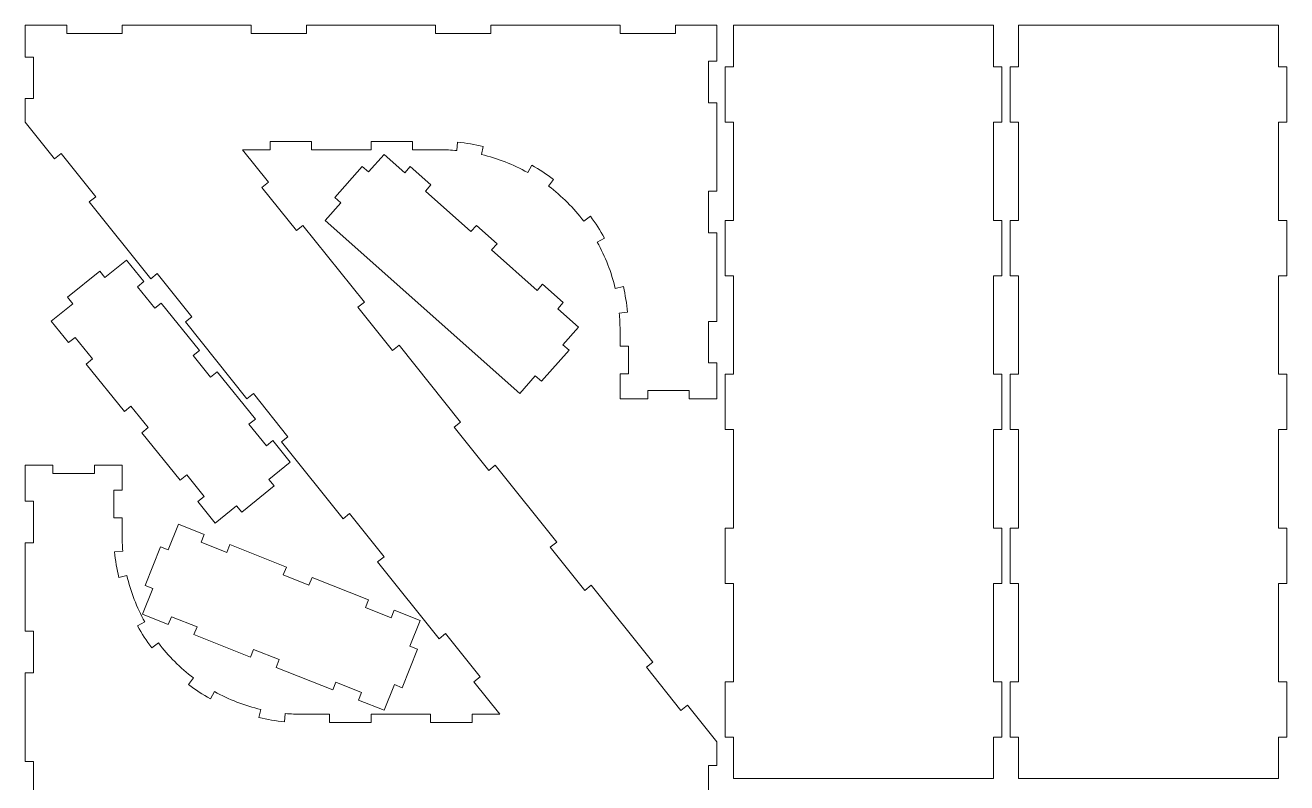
# Model space of a CAD drawing. Header units: millimetres. Extents: x -361 to 361, y -645 to 645.
# Drawn here: x -95.5 to 360.5, y 371.4 to 645.1 of the extents above; entities that cross this region are included whole.
import ezdxf

# ---------------------------------------------------------------- set-up
doc = ezdxf.new("R2010")
doc.units = ezdxf.units.MM
doc.header["$MEASUREMENT"] = 0
doc.layers.add('Camada 1', color=7, linetype='Continuous')

msp = doc.modelspace()

# ---------------------------------------------------------------- linework, layer by layer
at = {"layer": 'Camada 1', "color": 250, "lineweight": 20}
for points, knots in [([(70.1129, 601.3183), (67.0541, 602.0375), (63.9491, 602.5438), (60.8202, 602.8335), (60.8202, 602.8335), (60.8202, 602.8335), (60.5436, 599.8463), (60.5436, 599.8463), (60.5436, 599.8463), (58.5511, 600.0308), (56.5511, 600.1232), (54.55, 600.1232), (54.55, 600.1232), (54.55, 600.1232), (44.55, 600.1232), (44.55, 600.1232), (44.55, 600.1232), (44.55, 600.1232), (44.55, 603.1232), (44.55, 603.1232), (44.55, 603.1232), (44.55, 603.1232), (29.55, 603.1232), (29.55, 603.1232), (29.55, 603.1232), (29.55, 603.1232), (29.55, 600.1232), (29.55, 600.1232), (29.55, 600.1232), (29.55, 600.1232), (8.0472, 600.1232), (8.0472, 600.1232), (8.0472, 600.1232), (8.0472, 600.1232), (8.0472, 603.1232), (8.0472, 603.1232), (8.0472, 603.1232), (8.0472, 603.1232), (-6.9528, 603.1232), (-6.9528, 603.1232), (-6.9528, 603.1232), (-6.9528, 603.1232), (-6.9528, 600.1232), (-6.9528, 600.1232), (-6.9528, 600.1232), (-6.9528, 600.1232), (-16.9528, 600.1232), (-16.9528, 600.1232), (-16.9528, 600.1232), (-16.9528, 600.1232), (-7.5723, 588.4183), (-7.5723, 588.4183), (-7.5723, 588.4183), (-7.5723, 588.4183), (-9.9133, 586.5421), (-9.9133, 586.5421), (-9.9133, 586.5421), (-9.9133, 586.5421), (2.5941, 570.9356), (2.5941, 570.9356), (2.5941, 570.9356), (2.5941, 570.9356), (4.935, 572.8117), (4.935, 572.8117), (4.935, 572.8117), (4.935, 572.8117), (27.1736, 545.0625), (27.1736, 545.0625), (27.1736, 545.0625), (27.1736, 545.0625), (24.8326, 543.1864), (24.8326, 543.1864), (24.8326, 543.1864), (24.8326, 543.1864), (37.34, 527.5798), (37.34, 527.5798), (37.34, 527.5798), (37.34, 527.5798), (39.681, 529.4559), (39.681, 529.4559), (39.681, 529.4559), (39.681, 529.4559), (61.9195, 501.7068), (61.9195, 501.7068), (61.9195, 501.7068), (61.9195, 501.7068), (59.5785, 499.8307), (59.5785, 499.8307), (59.5785, 499.8307), (59.5785, 499.8307), (72.0859, 484.2241), (72.0859, 484.2241), (72.0859, 484.2241), (72.0859, 484.2241), (74.4269, 486.1002), (74.4269, 486.1002), (74.4269, 486.1002), (74.4269, 486.1002), (96.6655, 458.3511), (96.6655, 458.3511), (96.6655, 458.3511), (96.6655, 458.3511), (94.3245, 456.475), (94.3245, 456.475), (94.3245, 456.475), (94.3245, 456.475), (106.8318, 440.8684), (106.8318, 440.8684), (106.8318, 440.8684), (106.8318, 440.8684), (109.1728, 442.7445), (109.1728, 442.7445), (109.1728, 442.7445), (109.1728, 442.7445), (131.4114, 414.9954), (131.4114, 414.9954), (131.4114, 414.9954), (131.4114, 414.9954), (129.0704, 413.1193), (129.0704, 413.1193), (129.0704, 413.1193), (129.0704, 413.1193), (141.5778, 397.5127), (141.5778, 397.5127), (141.5778, 397.5127), (141.5778, 397.5127), (143.9187, 399.3888), (143.9187, 399.3888), (143.9187, 399.3888), (143.9187, 399.3888), (154.55, 386.1232), (154.55, 386.1232), (154.55, 386.1232), (154.55, 386.1232), (154.55, 377.6232), (154.55, 377.6232), (154.55, 377.6232), (154.55, 377.6232), (151.55, 377.6232), (151.55, 377.6232), (151.55, 377.6232), (151.55, 377.6232), (151.55, 362.6232), (151.55, 362.6232), (151.55, 362.6232), (151.55, 362.6232), (154.55, 362.6232), (154.55, 362.6232), (154.55, 362.6232), (154.55, 362.6232), (154.55, 351.1232), (154.55, 351.1232), (154.55, 351.1232), (154.55, 351.1232), (139.55, 351.1232), (139.55, 351.1232), (139.55, 351.1232), (139.55, 351.1232), (139.55, 354.1232), (139.55, 354.1232), (139.55, 354.1232), (139.55, 354.1232), (119.55, 354.1232), (119.55, 354.1232), (119.55, 354.1232), (119.55, 354.1232), (119.55, 351.1232), (119.55, 351.1232), (119.55, 351.1232), (119.55, 351.1232), (72.8833, 351.1232), (72.8833, 351.1232), (72.8833, 351.1232), (72.8833, 351.1232), (72.8833, 354.1232), (72.8833, 354.1232), (72.8833, 354.1232), (72.8833, 354.1232), (52.8833, 354.1232), (52.8833, 354.1232), (52.8833, 354.1232), (52.8833, 354.1232), (52.8833, 351.1232), (52.8833, 351.1232), (52.8833, 351.1232), (52.8833, 351.1232), (6.2167, 351.1232), (6.2167, 351.1232), (6.2167, 351.1232), (6.2167, 351.1232), (6.2167, 354.1232), (6.2167, 354.1232), (6.2167, 354.1232), (6.2167, 354.1232), (-13.7833, 354.1232), (-13.7833, 354.1232), (-13.7833, 354.1232), (-13.7833, 354.1232), (-13.7833, 351.1232), (-13.7833, 351.1232), (-13.7833, 351.1232), (-13.7833, 351.1232), (-60.45, 351.1232), (-60.45, 351.1232), (-60.45, 351.1232), (-60.45, 351.1232), (-60.45, 354.1232), (-60.45, 354.1232), (-60.45, 354.1232), (-60.45, 354.1232), (-80.45, 354.1232), (-80.45, 354.1232), (-80.45, 354.1232), (-80.45, 354.1232), (-80.45, 351.1232), (-80.45, 351.1232), (-80.45, 351.1232), (-80.45, 351.1232), (-95.45, 351.1232), (-95.45, 351.1232), (-95.45, 351.1232), (-95.45, 351.1232), (-95.45, 364.1232), (-95.45, 364.1232), (-95.45, 364.1232), (-95.45, 364.1232), (-92.45, 364.1232), (-92.45, 364.1232), (-92.45, 364.1232), (-92.45, 364.1232), (-92.45, 379.1232), (-92.45, 379.1232), (-92.45, 379.1232), (-92.45, 379.1232), (-95.45, 379.1232), (-95.45, 379.1232), (-95.45, 379.1232), (-95.45, 379.1232), (-95.45, 411.1232), (-95.45, 411.1232), (-95.45, 411.1232), (-95.45, 411.1232), (-92.45, 411.1232), (-92.45, 411.1232), (-92.45, 411.1232), (-92.45, 411.1232), (-92.45, 426.1232), (-92.45, 426.1232), (-92.45, 426.1232), (-92.45, 426.1232), (-95.45, 426.1232), (-95.45, 426.1232), (-95.45, 426.1232), (-95.45, 426.1232), (-95.45, 458.1232), (-95.45, 458.1232), (-95.45, 458.1232), (-95.45, 458.1232), (-92.45, 458.1232), (-92.45, 458.1232), (-92.45, 458.1232), (-92.45, 458.1232), (-92.45, 473.1232), (-92.45, 473.1232), (-92.45, 473.1232), (-92.45, 473.1232), (-95.45, 473.1232), (-95.45, 473.1232), (-95.45, 473.1232), (-95.45, 473.1232), (-95.45, 486.1232), (-95.45, 486.1232), (-95.45, 486.1232), (-95.45, 486.1232), (-85.45, 486.1232), (-85.45, 486.1232), (-85.45, 486.1232), (-85.45, 486.1232), (-85.45, 483.1232), (-85.45, 483.1232), (-85.45, 483.1232), (-85.45, 483.1232), (-70.45, 483.1232), (-70.45, 483.1232), (-70.45, 483.1232), (-70.45, 483.1232), (-70.45, 486.1232), (-70.45, 486.1232), (-70.45, 486.1232), (-70.45, 486.1232), (-60.45, 486.1232), (-60.45, 486.1232), (-60.45, 486.1232), (-60.45, 486.1232), (-60.45, 477.1232), (-60.45, 477.1232), (-60.45, 477.1232), (-60.45, 477.1232), (-63.45, 477.1232), (-63.45, 477.1232), (-63.45, 477.1232), (-63.45, 477.1232), (-63.45, 467.1232), (-63.45, 467.1232), (-63.45, 467.1232), (-63.45, 467.1232), (-60.45, 467.1232), (-60.45, 467.1232), (-60.45, 467.1232), (-60.45, 467.1232), (-60.45, 461.1229), (-60.45, 461.1229), (-60.45, 461.1229), (-60.45, 459.1219), (-60.3576, 457.122), (-60.1731, 455.1296), (-60.1731, 455.1296), (-60.1731, 455.1296), (-63.1603, 454.853), (-63.1603, 454.853), (-63.1603, 454.853), (-62.8706, 451.7241), (-62.3643, 448.6191), (-61.6451, 445.5603), (-61.6451, 445.5603), (-61.6451, 445.5603), (-58.7248, 446.2469), (-58.7248, 446.2469), (-58.7248, 446.2469), (-57.3476, 440.3893), (-55.1638, 434.7514), (-52.2358, 429.4945), (-52.2358, 429.4945), (-52.2358, 429.4945), (-54.8567, 428.0347), (-54.8567, 428.0347), (-54.8567, 428.0347), (-53.3277, 425.2896), (-51.6102, 422.6537), (-49.7167, 420.1461), (-49.7167, 420.1461), (-49.7167, 420.1461), (-47.3226, 421.9539), (-47.3226, 421.9539), (-47.3226, 421.9539), (-43.6966, 417.1519), (-39.4213, 412.8766), (-34.6193, 409.2506), (-34.6193, 409.2506), (-34.6193, 409.2506), (-36.4271, 406.8565), (-36.4271, 406.8565), (-36.4271, 406.8565), (-33.9195, 404.963), (-31.2836, 403.2455), (-28.5385, 401.7165), (-28.5385, 401.7165), (-28.5385, 401.7165), (-27.0787, 404.3374), (-27.0787, 404.3374), (-27.0787, 404.3374), (-21.8218, 401.4094), (-16.1839, 399.2256), (-10.3263, 397.8484), (-10.3263, 397.8484), (-10.3263, 397.8484), (-11.0129, 394.9281), (-11.0129, 394.9281), (-11.0129, 394.9281), (-7.9541, 394.2089), (-4.8491, 393.7026), (-1.7202, 393.4129), (-1.7202, 393.4129), (-1.7202, 393.4129), (-1.4436, 396.4001), (-1.4436, 396.4001), (-1.4436, 396.4001), (0.5489, 396.2156), (2.5489, 396.1232), (4.55, 396.1232), (4.55, 396.1232), (4.55, 396.1232), (14.55, 396.1232), (14.55, 396.1232), (14.55, 396.1232), (14.55, 396.1232), (14.55, 393.1232), (14.55, 393.1232), (14.55, 393.1232), (14.55, 393.1232), (29.55, 393.1232), (29.55, 393.1232), (29.55, 393.1232), (29.55, 393.1232), (29.55, 396.1232), (29.55, 396.1232), (29.55, 396.1232), (29.55, 396.1232), (51.0528, 396.1232), (51.0528, 396.1232), (51.0528, 396.1232), (51.0528, 396.1232), (51.0528, 393.1232), (51.0528, 393.1232), (51.0528, 393.1232), (51.0528, 393.1232), (66.0528, 393.1232), (66.0528, 393.1232), (66.0528, 393.1232), (66.0528, 393.1232), (66.0528, 396.1232), (66.0528, 396.1232), (66.0528, 396.1232), (66.0528, 396.1232), (76.0528, 396.1232), (76.0528, 396.1232), (76.0528, 396.1232), (76.0528, 396.1232), (66.6723, 407.8281), (66.6723, 407.8281), (66.6723, 407.8281), (66.6723, 407.8281), (69.0133, 409.7043), (69.0133, 409.7043), (69.0133, 409.7043), (69.0133, 409.7043), (56.5059, 425.3108), (56.5059, 425.3108), (56.5059, 425.3108), (56.5059, 425.3108), (54.165, 423.4347), (54.165, 423.4347), (54.165, 423.4347), (54.165, 423.4347), (31.9264, 451.1839), (31.9264, 451.1839), (31.9264, 451.1839), (31.9264, 451.1839), (34.2674, 453.06), (34.2674, 453.06), (34.2674, 453.06), (34.2674, 453.06), (21.76, 468.6666), (21.76, 468.6666), (21.76, 468.6666), (21.76, 468.6666), (19.419, 466.7905), (19.419, 466.7905), (19.419, 466.7905), (19.419, 466.7905), (-2.8195, 494.5396), (-2.8195, 494.5396), (-2.8195, 494.5396), (-2.8195, 494.5396), (-0.4785, 496.4157), (-0.4785, 496.4157), (-0.4785, 496.4157), (-0.4785, 496.4157), (-12.9859, 512.0223), (-12.9859, 512.0223), (-12.9859, 512.0223), (-12.9859, 512.0223), (-15.3269, 510.1462), (-15.3269, 510.1462), (-15.3269, 510.1462), (-15.3269, 510.1462), (-37.5655, 537.8953), (-37.5655, 537.8953), (-37.5655, 537.8953), (-37.5655, 537.8953), (-35.2245, 539.7714), (-35.2245, 539.7714), (-35.2245, 539.7714), (-35.2245, 539.7714), (-47.7318, 555.378), (-47.7318, 555.378), (-47.7318, 555.378), (-47.7318, 555.378), (-50.0728, 553.5019), (-50.0728, 553.5019), (-50.0728, 553.5019), (-50.0728, 553.5019), (-72.3114, 581.251), (-72.3114, 581.251), (-72.3114, 581.251), (-72.3114, 581.251), (-69.9704, 583.1271), (-69.9704, 583.1271), (-69.9704, 583.1271), (-69.9704, 583.1271), (-82.4778, 598.7337), (-82.4778, 598.7337), (-82.4778, 598.7337), (-82.4778, 598.7337), (-84.8187, 596.8576), (-84.8187, 596.8576), (-84.8187, 596.8576), (-84.8187, 596.8576), (-95.45, 610.1232), (-95.45, 610.1232), (-95.45, 610.1232), (-95.45, 610.1232), (-95.45, 618.6232), (-95.45, 618.6232), (-95.45, 618.6232), (-95.45, 618.6232), (-92.45, 618.6232), (-92.45, 618.6232), (-92.45, 618.6232), (-92.45, 618.6232), (-92.45, 633.6232), (-92.45, 633.6232), (-92.45, 633.6232), (-92.45, 633.6232), (-95.45, 633.6232), (-95.45, 633.6232), (-95.45, 633.6232), (-95.45, 633.6232), (-95.45, 645.1232), (-95.45, 645.1232), (-95.45, 645.1232), (-95.45, 645.1232), (-80.45, 645.1232), (-80.45, 645.1232), (-80.45, 645.1232), (-80.45, 645.1232), (-80.45, 642.1232), (-80.45, 642.1232), (-80.45, 642.1232), (-80.45, 642.1232), (-60.45, 642.1232), (-60.45, 642.1232), (-60.45, 642.1232), (-60.45, 642.1232), (-60.45, 645.1232), (-60.45, 645.1232), (-60.45, 645.1232), (-60.45, 645.1232), (-13.7833, 645.1232), (-13.7833, 645.1232), (-13.7833, 645.1232), (-13.7833, 645.1232), (-13.7833, 642.1232), (-13.7833, 642.1232), (-13.7833, 642.1232), (-13.7833, 642.1232), (6.2167, 642.1232), (6.2167, 642.1232), (6.2167, 642.1232), (6.2167, 642.1232), (6.2167, 645.1232), (6.2167, 645.1232), (6.2167, 645.1232), (6.2167, 645.1232), (52.8833, 645.1232), (52.8833, 645.1232), (52.8833, 645.1232), (52.8833, 645.1232), (52.8833, 642.1232), (52.8833, 642.1232), (52.8833, 642.1232), (52.8833, 642.1232), (72.8833, 642.1232), (72.8833, 642.1232), (72.8833, 642.1232), (72.8833, 642.1232), (72.8833, 645.1232), (72.8833, 645.1232), (72.8833, 645.1232), (72.8833, 645.1232), (119.55, 645.1232), (119.55, 645.1232), (119.55, 645.1232), (119.55, 645.1232), (119.55, 642.1232), (119.55, 642.1232), (119.55, 642.1232), (119.55, 642.1232), (139.55, 642.1232), (139.55, 642.1232), (139.55, 642.1232), (139.55, 642.1232), (139.55, 645.1232), (139.55, 645.1232), (139.55, 645.1232), (139.55, 645.1232), (154.55, 645.1232), (154.55, 645.1232), (154.55, 645.1232), (154.55, 645.1232), (154.55, 632.1232), (154.55, 632.1232), (154.55, 632.1232), (154.55, 632.1232), (151.55, 632.1232), (151.55, 632.1232), (151.55, 632.1232), (151.55, 632.1232), (151.55, 617.1232), (151.55, 617.1232), (151.55, 617.1232), (151.55, 617.1232), (154.55, 617.1232), (154.55, 617.1232), (154.55, 617.1232), (154.55, 617.1232), (154.55, 585.1232), (154.55, 585.1232), (154.55, 585.1232), (154.55, 585.1232), (151.55, 585.1232), (151.55, 585.1232), (151.55, 585.1232), (151.55, 585.1232), (151.55, 570.1232), (151.55, 570.1232), (151.55, 570.1232), (151.55, 570.1232), (154.55, 570.1232), (154.55, 570.1232), (154.55, 570.1232), (154.55, 570.1232), (154.55, 538.1232), (154.55, 538.1232), (154.55, 538.1232), (154.55, 538.1232), (151.55, 538.1232), (151.55, 538.1232), (151.55, 538.1232), (151.55, 538.1232), (151.55, 523.1232), (151.55, 523.1232), (151.55, 523.1232), (151.55, 523.1232), (154.55, 523.1232), (154.55, 523.1232), (154.55, 523.1232), (154.55, 523.1232), (154.55, 510.1232), (154.55, 510.1232), (154.55, 510.1232), (154.55, 510.1232), (144.55, 510.1232), (144.55, 510.1232), (144.55, 510.1232), (144.55, 510.1232), (144.55, 513.1232), (144.55, 513.1232), (144.55, 513.1232), (144.55, 513.1232), (129.55, 513.1232), (129.55, 513.1232), (129.55, 513.1232), (129.55, 513.1232), (129.55, 510.1232), (129.55, 510.1232), (129.55, 510.1232), (129.55, 510.1232), (119.55, 510.1232), (119.55, 510.1232), (119.55, 510.1232), (119.55, 510.1232), (119.55, 519.1232), (119.55, 519.1232), (119.55, 519.1232), (119.55, 519.1232), (122.55, 519.1232), (122.55, 519.1232), (122.55, 519.1232), (122.55, 519.1232), (122.55, 529.1232), (122.55, 529.1232), (122.55, 529.1232), (122.55, 529.1232), (119.55, 529.1232), (119.55, 529.1232), (119.55, 529.1232), (119.55, 529.1232), (119.55, 535.1232), (119.55, 535.1232), (119.55, 535.1232), (119.55, 537.1243), (119.4576, 539.1243), (119.2731, 541.1168), (119.2731, 541.1168), (119.2731, 541.1168), (122.2603, 541.3934), (122.2603, 541.3934), (122.2603, 541.3934), (121.9706, 544.5223), (121.4643, 547.6273), (120.7451, 550.6861), (120.7451, 550.6861), (120.7451, 550.6861), (117.8248, 549.9995), (117.8248, 549.9995), (117.8248, 549.9995), (116.4476, 555.8571), (114.2638, 561.495), (111.3358, 566.7519), (111.3358, 566.7519), (111.3358, 566.7519), (113.9567, 568.2117), (113.9567, 568.2117), (113.9567, 568.2117), (112.4277, 570.9568), (110.7102, 573.5927), (108.8167, 576.1003), (108.8167, 576.1003), (108.8167, 576.1003), (106.4226, 574.2925), (106.4226, 574.2925), (106.4226, 574.2925), (102.7966, 579.0945), (98.5213, 583.3698), (93.7193, 586.9958), (93.7193, 586.9958), (93.7193, 586.9958), (95.5271, 589.3899), (95.5271, 589.3899), (95.5271, 589.3899), (93.0195, 591.2834), (90.3836, 593.0009), (87.6385, 594.5299), (87.6385, 594.5299), (87.6385, 594.5299), (86.1787, 591.909), (86.1787, 591.909), (86.1787, 591.909), (80.9218, 594.837), (75.2839, 597.0208), (69.4263, 598.398), (69.4263, 598.398), (69.4263, 598.398), (70.1129, 601.3183), (70.1129, 601.3183)], [0, 0, 0, 0, 0.00540541, 0.00540541, 0.00540541, 0.00540541, 0.01081081, 0.01081081, 0.01081081, 0.01081081, 0.01621622, 0.01621622, 0.01621622, 0.01621622, 0.02162162, 0.02162162, 0.02162162, 0.02162162, 0.02702703, 0.02702703, 0.02702703, 0.02702703, 0.03243243, 0.03243243, 0.03243243, 0.03243243, 0.03783784, 0.03783784, 0.03783784, 0.03783784, 0.04324324, 0.04324324, 0.04324324, 0.04324324, 0.04864865, 0.04864865, 0.04864865, 0.04864865, 0.05405405, 0.05405405, 0.05405405, 0.05405405, 0.05945946, 0.05945946, 0.05945946, 0.05945946, 0.06486486, 0.06486486, 0.06486486, 0.06486486, 0.07027027, 0.07027027, 0.07027027, 0.07027027, 0.07567568, 0.07567568, 0.07567568, 0.07567568, 0.08108108, 0.08108108, 0.08108108, 0.08108108, 0.08648649, 0.08648649, 0.08648649, 0.08648649, 0.09189189, 0.09189189, 0.09189189, 0.09189189, 0.0972973, 0.0972973, 0.0972973, 0.0972973, 0.1027027, 0.1027027, 0.1027027, 0.1027027, 0.10810811, 0.10810811, 0.10810811, 0.10810811, 0.11351351, 0.11351351, 0.11351351, 0.11351351, 0.11891892, 0.11891892, 0.11891892, 0.11891892, 0.12432432, 0.12432432, 0.12432432, 0.12432432, 0.12972973, 0.12972973, 0.12972973, 0.12972973, 0.13513514, 0.13513514, 0.13513514, 0.13513514, 0.14054054, 0.14054054, 0.14054054, 0.14054054, 0.14594595, 0.14594595, 0.14594595, 0.14594595, 0.15135135, 0.15135135, 0.15135135, 0.15135135, 0.15675676, 0.15675676, 0.15675676, 0.15675676, 0.16216216, 0.16216216, 0.16216216, 0.16216216, 0.16756757, 0.16756757, 0.16756757, 0.16756757, 0.17297297, 0.17297297, 0.17297297, 0.17297297, 0.17837838, 0.17837838, 0.17837838, 0.17837838, 0.18378378, 0.18378378, 0.18378378, 0.18378378, 0.18918919, 0.18918919, 0.18918919, 0.18918919, 0.19459459, 0.19459459, 0.19459459, 0.19459459, 0.2, 0.2, 0.2, 0.2, 0.20540541, 0.20540541, 0.20540541, 0.20540541, 0.21081081, 0.21081081, 0.21081081, 0.21081081, 0.21621622, 0.21621622, 0.21621622, 0.21621622, 0.22162162, 0.22162162, 0.22162162, 0.22162162, 0.22702703, 0.22702703, 0.22702703, 0.22702703, 0.23243243, 0.23243243, 0.23243243, 0.23243243, 0.23783784, 0.23783784, 0.23783784, 0.23783784, 0.24324324, 0.24324324, 0.24324324, 0.24324324, 0.24864865, 0.24864865, 0.24864865, 0.24864865, 0.25405405, 0.25405405, 0.25405405, 0.25405405, 0.25945946, 0.25945946, 0.25945946, 0.25945946, 0.26486486, 0.26486486, 0.26486486, 0.26486486, 0.27027027, 0.27027027, 0.27027027, 0.27027027, 0.27567568, 0.27567568, 0.27567568, 0.27567568, 0.28108108, 0.28108108, 0.28108108, 0.28108108, 0.28648649, 0.28648649, 0.28648649, 0.28648649, 0.29189189, 0.29189189, 0.29189189, 0.29189189, 0.2972973, 0.2972973, 0.2972973, 0.2972973, 0.3027027, 0.3027027, 0.3027027, 0.3027027, 0.30810811, 0.30810811, 0.30810811, 0.30810811, 0.31351351, 0.31351351, 0.31351351, 0.31351351, 0.31891892, 0.31891892, 0.31891892, 0.31891892, 0.32432432, 0.32432432, 0.32432432, 0.32432432, 0.32972973, 0.32972973, 0.32972973, 0.32972973, 0.33513514, 0.33513514, 0.33513514, 0.33513514, 0.34054054, 0.34054054, 0.34054054, 0.34054054, 0.34594595, 0.34594595, 0.34594595, 0.34594595, 0.35135135, 0.35135135, 0.35135135, 0.35135135, 0.35675676, 0.35675676, 0.35675676, 0.35675676, 0.36216216, 0.36216216, 0.36216216, 0.36216216, 0.36756757, 0.36756757, 0.36756757, 0.36756757, 0.37297297, 0.37297297, 0.37297297, 0.37297297, 0.37837838, 0.37837838, 0.37837838, 0.37837838, 0.38378378, 0.38378378, 0.38378378, 0.38378378, 0.38918919, 0.38918919, 0.38918919, 0.38918919, 0.39459459, 0.39459459, 0.39459459, 0.39459459, 0.4, 0.4, 0.4, 0.4, 0.40540541, 0.40540541, 0.40540541, 0.40540541, 0.41081081, 0.41081081, 0.41081081, 0.41081081, 0.41621622, 0.41621622, 0.41621622, 0.41621622, 0.42162162, 0.42162162, 0.42162162, 0.42162162, 0.42702703, 0.42702703, 0.42702703, 0.42702703, 0.43243243, 0.43243243, 0.43243243, 0.43243243, 0.43783784, 0.43783784, 0.43783784, 0.43783784, 0.44324324, 0.44324324, 0.44324324, 0.44324324, 0.44864865, 0.44864865, 0.44864865, 0.44864865, 0.45405405, 0.45405405, 0.45405405, 0.45405405, 0.45945946, 0.45945946, 0.45945946, 0.45945946, 0.46486486, 0.46486486, 0.46486486, 0.46486486, 0.47027027, 0.47027027, 0.47027027, 0.47027027, 0.47567568, 0.47567568, 0.47567568, 0.47567568, 0.48108108, 0.48108108, 0.48108108, 0.48108108, 0.48648649, 0.48648649, 0.48648649, 0.48648649, 0.49189189, 0.49189189, 0.49189189, 0.49189189, 0.4972973, 0.4972973, 0.4972973, 0.4972973, 0.5027027, 0.5027027, 0.5027027, 0.5027027, 0.50810811, 0.50810811, 0.50810811, 0.50810811, 0.51351351, 0.51351351, 0.51351351, 0.51351351, 0.51891892, 0.51891892, 0.51891892, 0.51891892, 0.52432432, 0.52432432, 0.52432432, 0.52432432, 0.52972973, 0.52972973, 0.52972973, 0.52972973, 0.53513514, 0.53513514, 0.53513514, 0.53513514, 0.54054054, 0.54054054, 0.54054054, 0.54054054, 0.54594595, 0.54594595, 0.54594595, 0.54594595, 0.55135135, 0.55135135, 0.55135135, 0.55135135, 0.55675676, 0.55675676, 0.55675676, 0.55675676, 0.56216216, 0.56216216, 0.56216216, 0.56216216, 0.56756757, 0.56756757, 0.56756757, 0.56756757, 0.57297297, 0.57297297, 0.57297297, 0.57297297, 0.57837838, 0.57837838, 0.57837838, 0.57837838, 0.58378378, 0.58378378, 0.58378378, 0.58378378, 0.58918919, 0.58918919, 0.58918919, 0.58918919, 0.59459459, 0.59459459, 0.59459459, 0.59459459, 0.6, 0.6, 0.6, 0.6, 0.60540541, 0.60540541, 0.60540541, 0.60540541, 0.61081081, 0.61081081, 0.61081081, 0.61081081, 0.61621622, 0.61621622, 0.61621622, 0.61621622, 0.62162162, 0.62162162, 0.62162162, 0.62162162, 0.62702703, 0.62702703, 0.62702703, 0.62702703, 0.63243243, 0.63243243, 0.63243243, 0.63243243, 0.63783784, 0.63783784, 0.63783784, 0.63783784, 0.64324324, 0.64324324, 0.64324324, 0.64324324, 0.64864865, 0.64864865, 0.64864865, 0.64864865, 0.65405405, 0.65405405, 0.65405405, 0.65405405, 0.65945946, 0.65945946, 0.65945946, 0.65945946, 0.66486486, 0.66486486, 0.66486486, 0.66486486, 0.67027027, 0.67027027, 0.67027027, 0.67027027, 0.67567568, 0.67567568, 0.67567568, 0.67567568, 0.68108108, 0.68108108, 0.68108108, 0.68108108, 0.68648649, 0.68648649, 0.68648649, 0.68648649, 0.69189189, 0.69189189, 0.69189189, 0.69189189, 0.6972973, 0.6972973, 0.6972973, 0.6972973, 0.7027027, 0.7027027, 0.7027027, 0.7027027, 0.70810811, 0.70810811, 0.70810811, 0.70810811, 0.71351351, 0.71351351, 0.71351351, 0.71351351, 0.71891892, 0.71891892, 0.71891892, 0.71891892, 0.72432432, 0.72432432, 0.72432432, 0.72432432, 0.72972973, 0.72972973, 0.72972973, 0.72972973, 0.73513514, 0.73513514, 0.73513514, 0.73513514, 0.74054054, 0.74054054, 0.74054054, 0.74054054, 0.74594595, 0.74594595, 0.74594595, 0.74594595, 0.75135135, 0.75135135, 0.75135135, 0.75135135, 0.75675676, 0.75675676, 0.75675676, 0.75675676, 0.76216216, 0.76216216, 0.76216216, 0.76216216, 0.76756757, 0.76756757, 0.76756757, 0.76756757, 0.77297297, 0.77297297, 0.77297297, 0.77297297, 0.77837838, 0.77837838, 0.77837838, 0.77837838, 0.78378378, 0.78378378, 0.78378378, 0.78378378, 0.78918919, 0.78918919, 0.78918919, 0.78918919, 0.79459459, 0.79459459, 0.79459459, 0.79459459, 0.8, 0.8, 0.8, 0.8, 0.80540541, 0.80540541, 0.80540541, 0.80540541, 0.81081081, 0.81081081, 0.81081081, 0.81081081, 0.81621622, 0.81621622, 0.81621622, 0.81621622, 0.82162162, 0.82162162, 0.82162162, 0.82162162, 0.82702703, 0.82702703, 0.82702703, 0.82702703, 0.83243243, 0.83243243, 0.83243243, 0.83243243, 0.83783784, 0.83783784, 0.83783784, 0.83783784, 0.84324324, 0.84324324, 0.84324324, 0.84324324, 0.84864865, 0.84864865, 0.84864865, 0.84864865, 0.85405405, 0.85405405, 0.85405405, 0.85405405, 0.85945946, 0.85945946, 0.85945946, 0.85945946, 0.86486486, 0.86486486, 0.86486486, 0.86486486, 0.87027027, 0.87027027, 0.87027027, 0.87027027, 0.87567568, 0.87567568, 0.87567568, 0.87567568, 0.88108108, 0.88108108, 0.88108108, 0.88108108, 0.88648649, 0.88648649, 0.88648649, 0.88648649, 0.89189189, 0.89189189, 0.89189189, 0.89189189, 0.8972973, 0.8972973, 0.8972973, 0.8972973, 0.9027027, 0.9027027, 0.9027027, 0.9027027, 0.90810811, 0.90810811, 0.90810811, 0.90810811, 0.91351351, 0.91351351, 0.91351351, 0.91351351, 0.91891892, 0.91891892, 0.91891892, 0.91891892, 0.92432432, 0.92432432, 0.92432432, 0.92432432, 0.92972973, 0.92972973, 0.92972973, 0.92972973, 0.93513514, 0.93513514, 0.93513514, 0.93513514, 0.94054054, 0.94054054, 0.94054054, 0.94054054, 0.94594595, 0.94594595, 0.94594595, 0.94594595, 0.95135135, 0.95135135, 0.95135135, 0.95135135, 0.95675676, 0.95675676, 0.95675676, 0.95675676, 0.96216216, 0.96216216, 0.96216216, 0.96216216, 0.96756757, 0.96756757, 0.96756757, 0.96756757, 0.97297297, 0.97297297, 0.97297297, 0.97297297, 0.97837838, 0.97837838, 0.97837838, 0.97837838, 0.98378378, 0.98378378, 0.98378378, 0.98378378, 0.98918919, 0.98918919, 0.98918919, 0.98918919, 1, 1, 1, 1]), ([(254.5499, 645.1232), (254.5499, 645.1232), (160.55, 645.1232), (160.55, 645.1232), (160.55, 645.1232), (160.55, 645.1232), (160.55, 630.1232), (160.55, 630.1232), (160.55, 630.1232), (160.55, 630.1232), (157.55, 630.1232), (157.55, 630.1232), (157.55, 630.1232), (157.55, 630.1232), (157.55, 610.1232), (157.55, 610.1232), (157.55, 610.1232), (157.55, 610.1232), (160.55, 610.1232), (160.55, 610.1232), (160.55, 610.1232), (160.55, 610.1232), (160.55, 574.5625), (160.55, 574.5625), (160.55, 574.5625), (160.55, 574.5625), (157.55, 574.5625), (157.55, 574.5625), (157.55, 574.5625), (157.55, 574.5625), (157.55, 554.5625), (157.55, 554.5625), (157.55, 554.5625), (157.55, 554.5625), (160.55, 554.5625), (160.55, 554.5625), (160.55, 554.5625), (160.55, 554.5625), (160.55, 519.0018), (160.55, 519.0018), (160.55, 519.0018), (160.55, 519.0018), (157.55, 519.0018), (157.55, 519.0018), (157.55, 519.0018), (157.55, 519.0018), (157.55, 499.0018), (157.55, 499.0018), (157.55, 499.0018), (157.55, 499.0018), (160.55, 499.0018), (160.55, 499.0018), (160.55, 499.0018), (160.55, 499.0018), (160.55, 463.4411), (160.55, 463.4411), (160.55, 463.4411), (160.55, 463.4411), (157.55, 463.4411), (157.55, 463.4411), (157.55, 463.4411), (157.55, 463.4411), (157.55, 443.4411), (157.55, 443.4411), (157.55, 443.4411), (157.55, 443.4411), (160.55, 443.4411), (160.55, 443.4411), (160.55, 443.4411), (160.55, 443.4411), (160.55, 407.8804), (160.55, 407.8804), (160.55, 407.8804), (160.55, 407.8804), (157.55, 407.8804), (157.55, 407.8804), (157.55, 407.8804), (157.55, 407.8804), (157.55, 387.8804), (157.55, 387.8804), (157.55, 387.8804), (157.55, 387.8804), (160.55, 387.8804), (160.55, 387.8804), (160.55, 387.8804), (160.55, 387.8804), (160.55, 372.8804), (160.55, 372.8804), (160.55, 372.8804), (160.55, 372.8804), (254.5499, 372.8804), (254.5499, 372.8804), (254.5499, 372.8804), (254.5499, 372.8804), (254.5499, 387.8804), (254.5499, 387.8804), (254.5499, 387.8804), (254.5499, 387.8804), (257.5499, 387.8804), (257.5499, 387.8804), (257.5499, 387.8804), (257.5499, 387.8804), (257.5499, 407.8804), (257.5499, 407.8804), (257.5499, 407.8804), (257.5499, 407.8804), (254.5499, 407.8804), (254.5499, 407.8804), (254.5499, 407.8804), (254.5499, 407.8804), (254.5499, 443.4411), (254.5499, 443.4411), (254.5499, 443.4411), (254.5499, 443.4411), (257.5499, 443.4411), (257.5499, 443.4411), (257.5499, 443.4411), (257.5499, 443.4411), (257.5499, 463.4411), (257.5499, 463.4411), (257.5499, 463.4411), (257.5499, 463.4411), (254.5499, 463.4411), (254.5499, 463.4411), (254.5499, 463.4411), (254.5499, 463.4411), (254.5499, 499.0018), (254.5499, 499.0018), (254.5499, 499.0018), (254.5499, 499.0018), (257.5499, 499.0018), (257.5499, 499.0018), (257.5499, 499.0018), (257.5499, 499.0018), (257.5499, 519.0018), (257.5499, 519.0018), (257.5499, 519.0018), (257.5499, 519.0018), (254.5499, 519.0018), (254.5499, 519.0018), (254.5499, 519.0018), (254.5499, 519.0018), (254.5499, 554.5625), (254.5499, 554.5625), (254.5499, 554.5625), (254.5499, 554.5625), (257.5499, 554.5625), (257.5499, 554.5625), (257.5499, 554.5625), (257.5499, 554.5625), (257.5499, 574.5625), (257.5499, 574.5625), (257.5499, 574.5625), (257.5499, 574.5625), (254.5499, 574.5625), (254.5499, 574.5625), (254.5499, 574.5625), (254.5499, 574.5625), (254.5499, 610.1232), (254.5499, 610.1232), (254.5499, 610.1232), (254.5499, 610.1232), (257.5499, 610.1232), (257.5499, 610.1232), (257.5499, 610.1232), (257.5499, 610.1232), (257.5499, 630.1232), (257.5499, 630.1232), (257.5499, 630.1232), (257.5499, 630.1232), (254.5499, 630.1232), (254.5499, 630.1232), (254.5499, 630.1232), (254.5499, 630.1232), (254.5499, 645.1232), (254.5499, 645.1232)], [0, 0, 0, 0, 0.02222222, 0.02222222, 0.02222222, 0.02222222, 0.04444444, 0.04444444, 0.04444444, 0.04444444, 0.06666667, 0.06666667, 0.06666667, 0.06666667, 0.08888889, 0.08888889, 0.08888889, 0.08888889, 0.11111111, 0.11111111, 0.11111111, 0.11111111, 0.13333333, 0.13333333, 0.13333333, 0.13333333, 0.15555556, 0.15555556, 0.15555556, 0.15555556, 0.17777778, 0.17777778, 0.17777778, 0.17777778, 0.2, 0.2, 0.2, 0.2, 0.22222222, 0.22222222, 0.22222222, 0.22222222, 0.24444444, 0.24444444, 0.24444444, 0.24444444, 0.26666667, 0.26666667, 0.26666667, 0.26666667, 0.28888889, 0.28888889, 0.28888889, 0.28888889, 0.31111111, 0.31111111, 0.31111111, 0.31111111, 0.33333333, 0.33333333, 0.33333333, 0.33333333, 0.35555556, 0.35555556, 0.35555556, 0.35555556, 0.37777778, 0.37777778, 0.37777778, 0.37777778, 0.4, 0.4, 0.4, 0.4, 0.42222222, 0.42222222, 0.42222222, 0.42222222, 0.44444444, 0.44444444, 0.44444444, 0.44444444, 0.46666667, 0.46666667, 0.46666667, 0.46666667, 0.48888889, 0.48888889, 0.48888889, 0.48888889, 0.51111111, 0.51111111, 0.51111111, 0.51111111, 0.53333333, 0.53333333, 0.53333333, 0.53333333, 0.55555556, 0.55555556, 0.55555556, 0.55555556, 0.57777778, 0.57777778, 0.57777778, 0.57777778, 0.6, 0.6, 0.6, 0.6, 0.62222222, 0.62222222, 0.62222222, 0.62222222, 0.64444444, 0.64444444, 0.64444444, 0.64444444, 0.66666667, 0.66666667, 0.66666667, 0.66666667, 0.68888889, 0.68888889, 0.68888889, 0.68888889, 0.71111111, 0.71111111, 0.71111111, 0.71111111, 0.73333333, 0.73333333, 0.73333333, 0.73333333, 0.75555556, 0.75555556, 0.75555556, 0.75555556, 0.77777778, 0.77777778, 0.77777778, 0.77777778, 0.8, 0.8, 0.8, 0.8, 0.82222222, 0.82222222, 0.82222222, 0.82222222, 0.84444444, 0.84444444, 0.84444444, 0.84444444, 0.86666667, 0.86666667, 0.86666667, 0.86666667, 0.88888889, 0.88888889, 0.88888889, 0.88888889, 0.91111111, 0.91111111, 0.91111111, 0.91111111, 0.93333333, 0.93333333, 0.93333333, 0.93333333, 0.95555556, 0.95555556, 0.95555556, 0.95555556, 1, 1, 1, 1]), ([(263.5499, 645.1232), (263.5499, 645.1232), (357.5498, 645.1232), (357.5498, 645.1232), (357.5498, 645.1232), (357.5498, 645.1232), (357.5498, 630.1232), (357.5498, 630.1232), (357.5498, 630.1232), (357.5498, 630.1232), (360.5498, 630.1232), (360.5498, 630.1232), (360.5498, 630.1232), (360.5498, 630.1232), (360.5498, 610.1232), (360.5498, 610.1232), (360.5498, 610.1232), (360.5498, 610.1232), (357.5498, 610.1232), (357.5498, 610.1232), (357.5498, 610.1232), (357.5498, 610.1232), (357.5498, 574.5625), (357.5498, 574.5625), (357.5498, 574.5625), (357.5498, 574.5625), (360.5498, 574.5625), (360.5498, 574.5625), (360.5498, 574.5625), (360.5498, 574.5625), (360.5498, 554.5625), (360.5498, 554.5625), (360.5498, 554.5625), (360.5498, 554.5625), (357.5498, 554.5625), (357.5498, 554.5625), (357.5498, 554.5625), (357.5498, 554.5625), (357.5498, 519.0018), (357.5498, 519.0018), (357.5498, 519.0018), (357.5498, 519.0018), (360.5498, 519.0018), (360.5498, 519.0018), (360.5498, 519.0018), (360.5498, 519.0018), (360.5498, 499.0018), (360.5498, 499.0018), (360.5498, 499.0018), (360.5498, 499.0018), (357.5498, 499.0018), (357.5498, 499.0018), (357.5498, 499.0018), (357.5498, 499.0018), (357.5498, 463.4411), (357.5498, 463.4411), (357.5498, 463.4411), (357.5498, 463.4411), (360.5498, 463.4411), (360.5498, 463.4411), (360.5498, 463.4411), (360.5498, 463.4411), (360.5498, 443.4411), (360.5498, 443.4411), (360.5498, 443.4411), (360.5498, 443.4411), (357.5498, 443.4411), (357.5498, 443.4411), (357.5498, 443.4411), (357.5498, 443.4411), (357.5498, 407.8804), (357.5498, 407.8804), (357.5498, 407.8804), (357.5498, 407.8804), (360.5498, 407.8804), (360.5498, 407.8804), (360.5498, 407.8804), (360.5498, 407.8804), (360.5498, 387.8804), (360.5498, 387.8804), (360.5498, 387.8804), (360.5498, 387.8804), (357.5498, 387.8804), (357.5498, 387.8804), (357.5498, 387.8804), (357.5498, 387.8804), (357.5498, 372.8804), (357.5498, 372.8804), (357.5498, 372.8804), (357.5498, 372.8804), (263.5499, 372.8804), (263.5499, 372.8804), (263.5499, 372.8804), (263.5499, 372.8804), (263.5499, 387.8804), (263.5499, 387.8804), (263.5499, 387.8804), (263.5499, 387.8804), (260.5499, 387.8804), (260.5499, 387.8804), (260.5499, 387.8804), (260.5499, 387.8804), (260.5499, 407.8804), (260.5499, 407.8804), (260.5499, 407.8804), (260.5499, 407.8804), (263.5499, 407.8804), (263.5499, 407.8804), (263.5499, 407.8804), (263.5499, 407.8804), (263.5499, 443.4411), (263.5499, 443.4411), (263.5499, 443.4411), (263.5499, 443.4411), (260.5499, 443.4411), (260.5499, 443.4411), (260.5499, 443.4411), (260.5499, 443.4411), (260.5499, 463.4411), (260.5499, 463.4411), (260.5499, 463.4411), (260.5499, 463.4411), (263.5499, 463.4411), (263.5499, 463.4411), (263.5499, 463.4411), (263.5499, 463.4411), (263.5499, 499.0018), (263.5499, 499.0018), (263.5499, 499.0018), (263.5499, 499.0018), (260.5499, 499.0018), (260.5499, 499.0018), (260.5499, 499.0018), (260.5499, 499.0018), (260.5499, 519.0018), (260.5499, 519.0018), (260.5499, 519.0018), (260.5499, 519.0018), (263.5499, 519.0018), (263.5499, 519.0018), (263.5499, 519.0018), (263.5499, 519.0018), (263.5499, 554.5625), (263.5499, 554.5625), (263.5499, 554.5625), (263.5499, 554.5625), (260.5499, 554.5625), (260.5499, 554.5625), (260.5499, 554.5625), (260.5499, 554.5625), (260.5499, 574.5625), (260.5499, 574.5625), (260.5499, 574.5625), (260.5499, 574.5625), (263.5499, 574.5625), (263.5499, 574.5625), (263.5499, 574.5625), (263.5499, 574.5625), (263.5499, 610.1232), (263.5499, 610.1232), (263.5499, 610.1232), (263.5499, 610.1232), (260.5499, 610.1232), (260.5499, 610.1232), (260.5499, 610.1232), (260.5499, 610.1232), (260.5499, 630.1232), (260.5499, 630.1232), (260.5499, 630.1232), (260.5499, 630.1232), (263.5499, 630.1232), (263.5499, 630.1232), (263.5499, 630.1232), (263.5499, 630.1232), (263.5499, 645.1232), (263.5499, 645.1232)], [0, 0, 0, 0, 0.02222222, 0.02222222, 0.02222222, 0.02222222, 0.04444444, 0.04444444, 0.04444444, 0.04444444, 0.06666667, 0.06666667, 0.06666667, 0.06666667, 0.08888889, 0.08888889, 0.08888889, 0.08888889, 0.11111111, 0.11111111, 0.11111111, 0.11111111, 0.13333333, 0.13333333, 0.13333333, 0.13333333, 0.15555556, 0.15555556, 0.15555556, 0.15555556, 0.17777778, 0.17777778, 0.17777778, 0.17777778, 0.2, 0.2, 0.2, 0.2, 0.22222222, 0.22222222, 0.22222222, 0.22222222, 0.24444444, 0.24444444, 0.24444444, 0.24444444, 0.26666667, 0.26666667, 0.26666667, 0.26666667, 0.28888889, 0.28888889, 0.28888889, 0.28888889, 0.31111111, 0.31111111, 0.31111111, 0.31111111, 0.33333333, 0.33333333, 0.33333333, 0.33333333, 0.35555556, 0.35555556, 0.35555556, 0.35555556, 0.37777778, 0.37777778, 0.37777778, 0.37777778, 0.4, 0.4, 0.4, 0.4, 0.42222222, 0.42222222, 0.42222222, 0.42222222, 0.44444444, 0.44444444, 0.44444444, 0.44444444, 0.46666667, 0.46666667, 0.46666667, 0.46666667, 0.48888889, 0.48888889, 0.48888889, 0.48888889, 0.51111111, 0.51111111, 0.51111111, 0.51111111, 0.53333333, 0.53333333, 0.53333333, 0.53333333, 0.55555556, 0.55555556, 0.55555556, 0.55555556, 0.57777778, 0.57777778, 0.57777778, 0.57777778, 0.6, 0.6, 0.6, 0.6, 0.62222222, 0.62222222, 0.62222222, 0.62222222, 0.64444444, 0.64444444, 0.64444444, 0.64444444, 0.66666667, 0.66666667, 0.66666667, 0.66666667, 0.68888889, 0.68888889, 0.68888889, 0.68888889, 0.71111111, 0.71111111, 0.71111111, 0.71111111, 0.73333333, 0.73333333, 0.73333333, 0.73333333, 0.75555556, 0.75555556, 0.75555556, 0.75555556, 0.77777778, 0.77777778, 0.77777778, 0.77777778, 0.8, 0.8, 0.8, 0.8, 0.82222222, 0.82222222, 0.82222222, 0.82222222, 0.84444444, 0.84444444, 0.84444444, 0.84444444, 0.86666667, 0.86666667, 0.86666667, 0.86666667, 0.88888889, 0.88888889, 0.88888889, 0.88888889, 0.91111111, 0.91111111, 0.91111111, 0.91111111, 0.93333333, 0.93333333, 0.93333333, 0.93333333, 0.95555556, 0.95555556, 0.95555556, 0.95555556, 1, 1, 1, 1]), ([(28.6253, 592.1123), (28.6253, 592.1123), (34.272, 598.4656), (34.272, 598.4656), (34.272, 598.4656), (34.272, 598.4656), (41.7465, 591.8223), (41.7465, 591.8223), (41.7465, 591.8223), (41.7465, 591.8223), (43.7394, 594.0646), (43.7394, 594.0646), (43.7394, 594.0646), (43.7394, 594.0646), (51.2139, 587.4214), (51.2139, 587.4214), (51.2139, 587.4214), (51.2139, 587.4214), (49.2209, 585.179), (49.2209, 585.179), (49.2209, 585.179), (49.2209, 585.179), (65.6646, 570.5638), (65.6646, 570.5638), (65.6646, 570.5638), (65.6646, 570.5638), (67.6576, 572.8062), (67.6576, 572.8062), (67.6576, 572.8062), (67.6576, 572.8062), (75.132, 566.1629), (75.132, 566.1629), (75.132, 566.1629), (75.132, 566.1629), (73.139, 563.9206), (73.139, 563.9206), (73.139, 563.9206), (73.139, 563.9206), (89.5828, 549.3054), (89.5828, 549.3054), (89.5828, 549.3054), (89.5828, 549.3054), (91.5758, 551.5477), (91.5758, 551.5477), (91.5758, 551.5477), (91.5758, 551.5477), (99.0502, 544.9045), (99.0502, 544.9045), (99.0502, 544.9045), (99.0502, 544.9045), (97.0572, 542.6621), (97.0572, 542.6621), (97.0572, 542.6621), (97.0572, 542.6621), (104.5316, 536.0189), (104.5316, 536.0189), (104.5316, 536.0189), (104.5316, 536.0189), (98.8849, 529.6656), (98.8849, 529.6656), (98.8849, 529.6656), (98.8849, 529.6656), (101.1272, 527.6726), (101.1272, 527.6726), (101.1272, 527.6726), (101.1272, 527.6726), (91.1623, 516.461), (91.1623, 516.461), (91.1623, 516.461), (91.1623, 516.461), (88.92, 518.454), (88.92, 518.454), (88.92, 518.454), (88.92, 518.454), (83.2732, 512.1007), (83.2732, 512.1007), (83.2732, 512.1007), (83.2732, 512.1007), (13.0136, 574.5474), (13.0136, 574.5474), (13.0136, 574.5474), (13.0136, 574.5474), (18.6604, 580.9007), (18.6604, 580.9007), (18.6604, 580.9007), (18.6604, 580.9007), (16.418, 582.8936), (16.418, 582.8936), (16.418, 582.8936), (16.418, 582.8936), (26.3829, 594.1053), (26.3829, 594.1053), (26.3829, 594.1053), (26.3829, 594.1053), (28.6253, 592.1123), (28.6253, 592.1123)], [0, 0, 0, 0, 0.04, 0.04, 0.04, 0.04, 0.08, 0.08, 0.08, 0.08, 0.12, 0.12, 0.12, 0.12, 0.16, 0.16, 0.16, 0.16, 0.2, 0.2, 0.2, 0.2, 0.24, 0.24, 0.24, 0.24, 0.28, 0.28, 0.28, 0.28, 0.32, 0.32, 0.32, 0.32, 0.36, 0.36, 0.36, 0.36, 0.4, 0.4, 0.4, 0.4, 0.44, 0.44, 0.44, 0.44, 0.48, 0.48, 0.48, 0.48, 0.52, 0.52, 0.52, 0.52, 0.56, 0.56, 0.56, 0.56, 0.6, 0.6, 0.6, 0.6, 0.64, 0.64, 0.64, 0.64, 0.68, 0.68, 0.68, 0.68, 0.72, 0.72, 0.72, 0.72, 0.76, 0.76, 0.76, 0.76, 0.8, 0.8, 0.8, 0.8, 0.84, 0.84, 0.84, 0.84, 0.88, 0.88, 0.88, 0.88, 0.92, 0.92, 0.92, 0.92, 1, 1, 1, 1]), ([(-59.5883, 505.5799), (-59.5883, 505.5799), (-73.4548, 522.6597), (-73.4548, 522.6597), (-73.4548, 522.6597), (-73.4548, 522.6597), (-71.1258, 524.5506), (-71.1258, 524.5506), (-71.1258, 524.5506), (-71.1258, 524.5506), (-77.4288, 532.3141), (-77.4288, 532.3141), (-77.4288, 532.3141), (-77.4288, 532.3141), (-79.7578, 530.4232), (-79.7578, 530.4232), (-79.7578, 530.4232), (-79.7578, 530.4232), (-86.0608, 538.1867), (-86.0608, 538.1867), (-86.0608, 538.1867), (-86.0608, 538.1867), (-78.2973, 544.4897), (-78.2973, 544.4897), (-78.2973, 544.4897), (-78.2973, 544.4897), (-80.1882, 546.8188), (-80.1882, 546.8188), (-80.1882, 546.8188), (-80.1882, 546.8188), (-68.5429, 556.2733), (-68.5429, 556.2733), (-68.5429, 556.2733), (-68.5429, 556.2733), (-66.652, 553.9442), (-66.652, 553.9442), (-66.652, 553.9442), (-66.652, 553.9442), (-58.8885, 560.2472), (-58.8885, 560.2472), (-58.8885, 560.2472), (-58.8885, 560.2472), (-52.5855, 552.4837), (-52.5855, 552.4837), (-52.5855, 552.4837), (-52.5855, 552.4837), (-54.9146, 550.5928), (-54.9146, 550.5928), (-54.9146, 550.5928), (-54.9146, 550.5928), (-48.6116, 542.8293), (-48.6116, 542.8293), (-48.6116, 542.8293), (-48.6116, 542.8293), (-46.2825, 544.7201), (-46.2825, 544.7201), (-46.2825, 544.7201), (-46.2825, 544.7201), (-32.4159, 527.6404), (-32.4159, 527.6404), (-32.4159, 527.6404), (-32.4159, 527.6404), (-34.745, 525.7495), (-34.745, 525.7495), (-34.745, 525.7495), (-34.745, 525.7495), (-28.442, 517.986), (-28.442, 517.986), (-28.442, 517.986), (-28.442, 517.986), (-26.1129, 519.8769), (-26.1129, 519.8769), (-26.1129, 519.8769), (-26.1129, 519.8769), (-12.2464, 502.7971), (-12.2464, 502.7971), (-12.2464, 502.7971), (-12.2464, 502.7971), (-14.5754, 500.9062), (-14.5754, 500.9062), (-14.5754, 500.9062), (-14.5754, 500.9062), (-8.2724, 493.1427), (-8.2724, 493.1427), (-8.2724, 493.1427), (-8.2724, 493.1427), (-5.9434, 495.0336), (-5.9434, 495.0336), (-5.9434, 495.0336), (-5.9434, 495.0336), (0.3596, 487.2701), (0.3596, 487.2701), (0.3596, 487.2701), (0.3596, 487.2701), (-7.4039, 480.9671), (-7.4039, 480.9671), (-7.4039, 480.9671), (-7.4039, 480.9671), (-5.513, 478.638), (-5.513, 478.638), (-5.513, 478.638), (-5.513, 478.638), (-17.1583, 469.1835), (-17.1583, 469.1835), (-17.1583, 469.1835), (-17.1583, 469.1835), (-19.0492, 471.5126), (-19.0492, 471.5126), (-19.0492, 471.5126), (-19.0492, 471.5126), (-26.8127, 465.2096), (-26.8127, 465.2096), (-26.8127, 465.2096), (-26.8127, 465.2096), (-33.1157, 472.9731), (-33.1157, 472.9731), (-33.1157, 472.9731), (-33.1157, 472.9731), (-30.7866, 474.864), (-30.7866, 474.864), (-30.7866, 474.864), (-30.7866, 474.864), (-37.0896, 482.6275), (-37.0896, 482.6275), (-37.0896, 482.6275), (-37.0896, 482.6275), (-39.4187, 480.7367), (-39.4187, 480.7367), (-39.4187, 480.7367), (-39.4187, 480.7367), (-53.2853, 497.8164), (-53.2853, 497.8164), (-53.2853, 497.8164), (-53.2853, 497.8164), (-50.9562, 499.7073), (-50.9562, 499.7073), (-50.9562, 499.7073), (-50.9562, 499.7073), (-57.2592, 507.4708), (-57.2592, 507.4708), (-57.2592, 507.4708), (-57.2592, 507.4708), (-59.5883, 505.5799), (-59.5883, 505.5799)], [0, 0, 0, 0, 0.02702703, 0.02702703, 0.02702703, 0.02702703, 0.05405405, 0.05405405, 0.05405405, 0.05405405, 0.08108108, 0.08108108, 0.08108108, 0.08108108, 0.10810811, 0.10810811, 0.10810811, 0.10810811, 0.13513514, 0.13513514, 0.13513514, 0.13513514, 0.16216216, 0.16216216, 0.16216216, 0.16216216, 0.18918919, 0.18918919, 0.18918919, 0.18918919, 0.21621622, 0.21621622, 0.21621622, 0.21621622, 0.24324324, 0.24324324, 0.24324324, 0.24324324, 0.27027027, 0.27027027, 0.27027027, 0.27027027, 0.2972973, 0.2972973, 0.2972973, 0.2972973, 0.32432432, 0.32432432, 0.32432432, 0.32432432, 0.35135135, 0.35135135, 0.35135135, 0.35135135, 0.37837838, 0.37837838, 0.37837838, 0.37837838, 0.40540541, 0.40540541, 0.40540541, 0.40540541, 0.43243243, 0.43243243, 0.43243243, 0.43243243, 0.45945946, 0.45945946, 0.45945946, 0.45945946, 0.48648649, 0.48648649, 0.48648649, 0.48648649, 0.51351351, 0.51351351, 0.51351351, 0.51351351, 0.54054054, 0.54054054, 0.54054054, 0.54054054, 0.56756757, 0.56756757, 0.56756757, 0.56756757, 0.59459459, 0.59459459, 0.59459459, 0.59459459, 0.62162162, 0.62162162, 0.62162162, 0.62162162, 0.64864865, 0.64864865, 0.64864865, 0.64864865, 0.67567568, 0.67567568, 0.67567568, 0.67567568, 0.7027027, 0.7027027, 0.7027027, 0.7027027, 0.72972973, 0.72972973, 0.72972973, 0.72972973, 0.75675676, 0.75675676, 0.75675676, 0.75675676, 0.78378378, 0.78378378, 0.78378378, 0.78378378, 0.81081081, 0.81081081, 0.81081081, 0.81081081, 0.83783784, 0.83783784, 0.83783784, 0.83783784, 0.86486486, 0.86486486, 0.86486486, 0.86486486, 0.89189189, 0.89189189, 0.89189189, 0.89189189, 0.91891892, 0.91891892, 0.91891892, 0.91891892, 0.94594595, 0.94594595, 0.94594595, 0.94594595, 1, 1, 1, 1]), ([(-14.0076, 416.779), (-14.0076, 416.779), (-34.4489, 424.9126), (-34.4489, 424.9126), (-34.4489, 424.9126), (-34.4489, 424.9126), (-33.3398, 427.7), (-33.3398, 427.7), (-33.3398, 427.7), (-33.3398, 427.7), (-42.6312, 431.3971), (-42.6312, 431.3971), (-42.6312, 431.3971), (-42.6312, 431.3971), (-43.7404, 428.6097), (-43.7404, 428.6097), (-43.7404, 428.6097), (-43.7404, 428.6097), (-53.0318, 432.3067), (-53.0318, 432.3067), (-53.0318, 432.3067), (-53.0318, 432.3067), (-49.3348, 441.5982), (-49.3348, 441.5982), (-49.3348, 441.5982), (-49.3348, 441.5982), (-52.1222, 442.7073), (-52.1222, 442.7073), (-52.1222, 442.7073), (-52.1222, 442.7073), (-46.5766, 456.6446), (-46.5766, 456.6446), (-46.5766, 456.6446), (-46.5766, 456.6446), (-43.7892, 455.5354), (-43.7892, 455.5354), (-43.7892, 455.5354), (-43.7892, 455.5354), (-40.0921, 464.8269), (-40.0921, 464.8269), (-40.0921, 464.8269), (-40.0921, 464.8269), (-30.8006, 461.1298), (-30.8006, 461.1298), (-30.8006, 461.1298), (-30.8006, 461.1298), (-31.9097, 458.3424), (-31.9097, 458.3424), (-31.9097, 458.3424), (-31.9097, 458.3424), (-22.6183, 454.6453), (-22.6183, 454.6453), (-22.6183, 454.6453), (-22.6183, 454.6453), (-21.5091, 457.4328), (-21.5091, 457.4328), (-21.5091, 457.4328), (-21.5091, 457.4328), (-1.0679, 449.2992), (-1.0679, 449.2992), (-1.0679, 449.2992), (-1.0679, 449.2992), (-2.177, 446.5118), (-2.177, 446.5118), (-2.177, 446.5118), (-2.177, 446.5118), (7.1145, 442.8147), (7.1145, 442.8147), (7.1145, 442.8147), (7.1145, 442.8147), (8.2236, 445.6022), (8.2236, 445.6022), (8.2236, 445.6022), (8.2236, 445.6022), (28.6649, 437.4686), (28.6649, 437.4686), (28.6649, 437.4686), (28.6649, 437.4686), (27.5558, 434.6812), (27.5558, 434.6812), (27.5558, 434.6812), (27.5558, 434.6812), (36.8472, 430.9841), (36.8472, 430.9841), (36.8472, 430.9841), (36.8472, 430.9841), (37.9564, 433.7715), (37.9564, 433.7715), (37.9564, 433.7715), (37.9564, 433.7715), (47.2478, 430.0745), (47.2478, 430.0745), (47.2478, 430.0745), (47.2478, 430.0745), (43.5508, 420.783), (43.5508, 420.783), (43.5508, 420.783), (43.5508, 420.783), (46.3382, 419.6739), (46.3382, 419.6739), (46.3382, 419.6739), (46.3382, 419.6739), (40.7926, 405.7366), (40.7926, 405.7366), (40.7926, 405.7366), (40.7926, 405.7366), (38.0052, 406.8458), (38.0052, 406.8458), (38.0052, 406.8458), (38.0052, 406.8458), (34.3081, 397.5543), (34.3081, 397.5543), (34.3081, 397.5543), (34.3081, 397.5543), (25.0166, 401.2514), (25.0166, 401.2514), (25.0166, 401.2514), (25.0166, 401.2514), (26.1257, 404.0388), (26.1257, 404.0388), (26.1257, 404.0388), (26.1257, 404.0388), (16.8343, 407.7359), (16.8343, 407.7359), (16.8343, 407.7359), (16.8343, 407.7359), (15.7251, 404.9484), (15.7251, 404.9484), (15.7251, 404.9484), (15.7251, 404.9484), (-4.7161, 413.082), (-4.7161, 413.082), (-4.7161, 413.082), (-4.7161, 413.082), (-3.607, 415.8694), (-3.607, 415.8694), (-3.607, 415.8694), (-3.607, 415.8694), (-12.8985, 419.5665), (-12.8985, 419.5665), (-12.8985, 419.5665), (-12.8985, 419.5665), (-14.0076, 416.779), (-14.0076, 416.779)], [0, 0, 0, 0, 0.02702703, 0.02702703, 0.02702703, 0.02702703, 0.05405405, 0.05405405, 0.05405405, 0.05405405, 0.08108108, 0.08108108, 0.08108108, 0.08108108, 0.10810811, 0.10810811, 0.10810811, 0.10810811, 0.13513514, 0.13513514, 0.13513514, 0.13513514, 0.16216216, 0.16216216, 0.16216216, 0.16216216, 0.18918919, 0.18918919, 0.18918919, 0.18918919, 0.21621622, 0.21621622, 0.21621622, 0.21621622, 0.24324324, 0.24324324, 0.24324324, 0.24324324, 0.27027027, 0.27027027, 0.27027027, 0.27027027, 0.2972973, 0.2972973, 0.2972973, 0.2972973, 0.32432432, 0.32432432, 0.32432432, 0.32432432, 0.35135135, 0.35135135, 0.35135135, 0.35135135, 0.37837838, 0.37837838, 0.37837838, 0.37837838, 0.40540541, 0.40540541, 0.40540541, 0.40540541, 0.43243243, 0.43243243, 0.43243243, 0.43243243, 0.45945946, 0.45945946, 0.45945946, 0.45945946, 0.48648649, 0.48648649, 0.48648649, 0.48648649, 0.51351351, 0.51351351, 0.51351351, 0.51351351, 0.54054054, 0.54054054, 0.54054054, 0.54054054, 0.56756757, 0.56756757, 0.56756757, 0.56756757, 0.59459459, 0.59459459, 0.59459459, 0.59459459, 0.62162162, 0.62162162, 0.62162162, 0.62162162, 0.64864865, 0.64864865, 0.64864865, 0.64864865, 0.67567568, 0.67567568, 0.67567568, 0.67567568, 0.7027027, 0.7027027, 0.7027027, 0.7027027, 0.72972973, 0.72972973, 0.72972973, 0.72972973, 0.75675676, 0.75675676, 0.75675676, 0.75675676, 0.78378378, 0.78378378, 0.78378378, 0.78378378, 0.81081081, 0.81081081, 0.81081081, 0.81081081, 0.83783784, 0.83783784, 0.83783784, 0.83783784, 0.86486486, 0.86486486, 0.86486486, 0.86486486, 0.89189189, 0.89189189, 0.89189189, 0.89189189, 0.91891892, 0.91891892, 0.91891892, 0.91891892, 0.94594595, 0.94594595, 0.94594595, 0.94594595, 1, 1, 1, 1])]:
    msp.add_open_spline(points, degree=3, knots=knots, dxfattribs=at)

doc.saveas('drawing.dxf')
